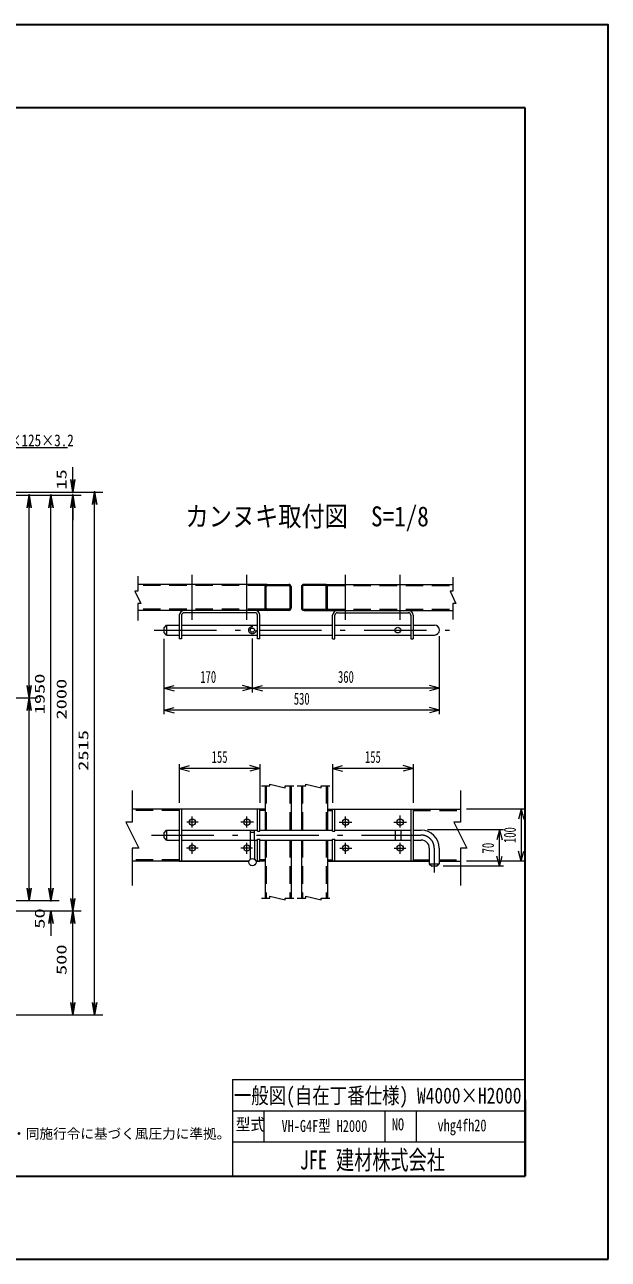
# Model space of a CAD drawing. Units: millimetres, scale not verified, with parts at other scales. Extents: x -4200 to 4200, y -2970 to 2970.
# Drawn here: x 1392 to 4200, y -2970 to 2970 of the extents above; entities that cross this region are included whole.
import ezdxf
from ezdxf.enums import TextEntityAlignment as Align

# ---------------------------------------------------------------- set-up
doc = ezdxf.new("R2010")
doc.units = ezdxf.units.MM
doc.header["$LTSCALE"] = 10
doc.header["$PDMODE"] = 32
doc.header["$PDSIZE"] = 5
doc.linetypes.add('USER1', pattern=[12.6, 8.4, -4.2])
doc.linetypes.add('USER2', pattern=[50.5, 30, -9, 2.5, -9])
for name, color, linetype, lineweight in [('0-0_14', 7, 'Continuous', 9), ('0-1_12', 7, 'Continuous', 9), ('0-2_1', 7, 'Continuous', 9), ('0-3_23', 7, 'Continuous', 9), ('0-4_30', 3, 'USER2', 9), ('0-5_18', 7, 'Continuous', 9), ('0-6_6', 7, 'Continuous', 9), ('0-7_2', 4, 'Continuous', 9), ('0-8_15', 7, 'Continuous', 9), ('0-A_0', 7, 'Continuous', 25), ('1-1_22', 7, 'Continuous', 9), ('1-B_D-TTL-TXT', 2, 'Continuous', 25)]:
    doc.layers.add(name, color=color, linetype=linetype, lineweight=lineweight)
for name, color, linetype in [('0-B_Defpoints', 7, 'Continuous'), ('1-8_33', 3, 'Continuous'), ('1-A_32', 7, 'Continuous')]:
    doc.layers.add(name, color=color, linetype=linetype)
doc.styles.add('ＭＳ ゴシック', font='')
doc.styles.get('ＭＳ ゴシック').set_extended_font_data('MS Gothic')

# ---------------------------------------------------------------- blocks, each defined once
blk = doc.blocks.new('_OPEN')
at = {"layer": '0-A_0'}
blk.add_line((-10, 1.667), (0, 0), dxfattribs=at)
blk.add_lwpolyline([(-10, -1.667), (0, 0), (-10, 0)], dxfattribs=at)

msp = doc.modelspace()

# ---------------------------------------------------------------- linework, layer by layer
at = {"layer": '0-0_14'}
for p, q in [((2074.78, 81), (2135.82, 81)), ((2074.78, 81), (2074.78, 33.5)), ((2147.07, 81), (2512.07, 81)), ((2523.32, 81), (2873.37, 81)), ((2884.62, 81), (3249.62, 81)), ((3260.87, 81), (3363.53, 81)), ((2074.78, 33.5), (2062.28, 46)), ((2074.78, 33.5), (2135.82, 33.5)), ((2147.07, 33.5), (2512.07, 33.5)), ((2523.32, 33.5), (2873.37, 33.5)), ((2884.62, 33.5), (3249.62, 33.5)), ((3260.87, 33.5), (3363.53, 33.5)), ((2074.78, -905.33), (2135.82, -905.33)), ((2147.07, -905.33), (2512.07, -905.33)), ((2523.32, -905.33), (2873.37, -905.33)), ((2884.62, -905.33), (3249.62, -905.33)), ((3260.87, -905.33), (3299.78, -905.33)), ((2074.78, -952.83), (2135.82, -952.83)), ((2147.07, -952.83), (2512.07, -952.83)), ((2523.32, -952.83), (2873.37, -952.83)), ((2884.62, -952.83), (3249.62, -952.83)), ((3260.87, -952.83), (3299.78, -952.83)), ((3338.53, -991.58), (3338.53, -1066.58)), ((3386.03, -991.58), (3386.03, -1066.58)), ((3338.53, -1066.58), (3351.03, -1079.08)), ((3338.53, -1066.58), (3386.03, -1066.58)), ((3373.53, -1079.08), (3386.03, -1066.58)), ((3373.53, -1079.08), (3351.03, -1079.08))]:
    msp.add_line(p, q, dxfattribs=at)
msp.add_lwpolyline([(2062.28, 46), (2062.28, 68.5), (2074.78, 81)], dxfattribs=at)
msp.add_lwpolyline([(2062.28, -940.33), (2062.28, -917.83), (2074.78, -905.33), (2074.78, -952.83)], close=True, dxfattribs=at)
msp.add_circle((3187.28, 57.25), 13.75, dxfattribs=at)
for centre, radius, start in [((3363.53, 57.25), 23.75, 270), ((3299.78, -991.58), 86.25, 0), ((3299.78, -991.58), 38.75, 0)]:
    msp.add_arc(centre, radius, start, 90, dxfattribs=at)
at = {"layer": '0-1_12'}
for p, q in [((2135.82, 128.5), (2135.82, 14.75)), ((2499.57, 152.25), (2159.57, 152.25)), ((2499.57, 141), (2159.57, 141)), ((2512.07, 14.75), (2512.07, 128.5)), ((2523.32, 14.75), (2523.32, 128.5)), ((2873.37, 14.75), (2873.37, 128.5)), ((2884.62, 14.75), (2884.62, 128.5)), ((2898.62, 152.25), (3200.6, 152.25)), ((2898.62, 141), (3238.62, 141)), ((3199.1, 152.25), (3237.12, 152.25)), ((3260.87, 128.5), (3260.87, 14.75)), ((2523.32, 14.75), (2512.07, 14.75)), ((2873.37, 14.75), (2884.62, 14.75)), ((2147.07, -804.08), (2147.07, -1054.08)), ((2512.07, -910.33), (2512.07, -804.08)), ((2884.62, -910.33), (2884.62, -804.08)), ((3249.62, -804.08), (3249.62, -1054.08)), ((2512.07, -910.33), (2523.32, -910.33)), ((2512.07, -1054.08), (2512.07, -947.83)), ((2512.07, -947.83), (2523.32, -947.83)), ((2873.37, -910.33), (2884.62, -910.33)), ((2873.37, -947.83), (2884.62, -947.83)), ((2884.62, -1054.08), (2884.62, -947.83))]:
    msp.add_line(p, q, dxfattribs=at)
for points in [[(2147.07, 128.5), (2147.07, 14.75), (2135.82, 14.75)], [(3249.62, 128.5), (3249.62, 14.75), (3260.87, 14.75)], [(2523.32, -910.33), (2523.32, -804.08), (2135.82, -804.08), (2135.82, -1054.08), (2470.51, -1054.08)], [(2873.37, -910.33), (2873.37, -804.08), (3260.87, -804.08), (3260.87, -1054.08), (2873.37, -1054.08), (2873.37, -947.83)], [(2504.05, -1054.08), (2523.32, -1054.08), (2523.32, -947.83)]]:
    msp.add_lwpolyline(points, dxfattribs=at)
for centre, radius, start, end in [((2159.57, 128.5), 23.75, 90, 180), ((2159.57, 128.5), 12.5, 90, 180), ((2499.57, 128.5), 23.75, 0, 90), ((2499.57, 128.5), 12.5, 0, 90), ((2897.12, 128.5), 23.75, 90, 180), ((2897.12, 128.5), 12.5, 90, 180), ((3237.12, 128.5), 23.75, 0, 90), ((3237.12, 128.5), 12.5, 0, 90)]:
    msp.add_arc(centre, radius, start, end, dxfattribs=at)
at = {"layer": '0-2_1', "lineweight": 30}
for p, q in [((4199.79, -2969.74), (4199.79, 2969.76)), ((3799.29, 2569.76), (-3799.71, 2569.76)), ((3799.29, 2569.76), (3799.79, 2569.26)), ((3799.79, -2569.74), (3799.79, 2569.26)), ((3799.79, -2201.95), (3799.79, -2570.24)), ((-3799.71, -2570.24), (3799.29, -2570.24)), ((3799.79, -2569.74), (3799.29, -2570.24)), ((-4200.21, -2969.74), (4199.79, -2969.74))]:
    msp.add_line(p, q, dxfattribs=at)
at = {"layer": '0-2_1'}
for p, q in [((2559.1, 277.25), (1936.24, 277.25)), ((2837.6, 277.25), (3452.43, 277.25)), ((2559.1, 152.25), (1936.24, 152.25)), ((2837.6, 152.25), (3452.43, 152.25))]:
    msp.add_line(p, q, dxfattribs=at)
at = {"layer": '0-2_1', "lineweight": 30}
msp.add_lwpolyline([(4199.79, -2969.74), (4199.79, 2969.76), (-4200.21, 2969.76)], dxfattribs=at)
at = {"layer": '0-2_1'}
msp.add_lwpolyline([(841.08, 721.09), (967.64, 935.05), (1597.64, 935.05)], dxfattribs=at)
at = {"layer": '0-3_23', "linetype": 'USER1'}
for p, q in [((2549.58, 271.5), (1936.24, 271.5)), ((2847.12, 271.5), (3452.43, 271.5)), ((2549.58, 158), (1936.24, 158)), ((2847.12, 158), (3452.43, 158)), ((2554.1, -692.26), (2554.1, -905.33)), ((2667.6, -692.26), (2667.6, -905.33)), ((2729.1, -692.26), (2729.1, -905.33)), ((2842.6, -692.26), (2842.6, -905.33)), ((2135.82, -809.83), (1909.67, -809.83)), ((2548.35, -809.83), (2523.32, -809.83)), ((2848.35, -809.83), (2873.37, -809.83)), ((3260.87, -809.83), (3487.91, -809.83)), ((2477.28, -905.33), (2477.28, -954.08)), ((2497.28, -916.58), (2477.28, -916.58)), ((2497.28, -954.08), (2497.28, -905.33)), ((3173.53, -905.33), (3173.53, -952.83)), ((3201.03, -905.33), (3201.03, -952.83)), ((2554.1, -952.83), (2554.1, -1231.6)), ((2667.6, -952.83), (2667.6, -1231.6)), ((2729.1, -952.83), (2729.1, -1231.6)), ((2842.6, -952.83), (2842.6, -1231.6)), ((2135.82, -1048.33), (1909.67, -1048.33)), ((2548.35, -1048.33), (2523.32, -1048.33)), ((2848.35, -1048.33), (2873.37, -1048.33)), ((3260.87, -1048.33), (3338.53, -1048.33)), ((3386.03, -1048.33), (3487.91, -1048.33))]:
    msp.add_line(p, q, dxfattribs=at)
msp.add_circle((2487.27, 57.04), 17.5, dxfattribs=at)
at = {"layer": '0-4_30'}
for p, q in [((2198.32, 107.07), (2198.32, 322.39)), ((2460.82, 107.07), (2460.82, 322.39)), ((2935.87, 107.07), (2935.87, 322.39)), ((3198.37, 107.07), (3198.37, 322.39)), ((2014.39, 57.25), (3435.16, 57.25)), ((2226.23, -866.58), (2171.89, -866.58)), ((2198.32, -892.39), (2198.32, -839.22)), ((2492.67, -866.58), (2431.9, -866.58)), ((2460.82, -892.39), (2460.82, -839.22)), ((2904.59, -866.58), (2966.53, -866.58)), ((2935.87, -892.39), (2935.87, -839.22)), ((3168.11, -866.58), (3228.29, -866.58)), ((3198.37, -892.39), (3198.37, -834.26)), ((2002.34, -929.08), (3297.55, -929.08)), ((2226.23, -991.58), (2170.14, -991.58)), ((2198.32, -1019.77), (2198.32, -966.6)), ((2488.58, -991.58), (2431.9, -991.58)), ((2460.82, -1019.77), (2460.82, -966.6)), ((2907.51, -991.58), (2966.53, -991.58)), ((2935.87, -1019.77), (2935.87, -966.6)), ((3169.28, -991.58), (3225.37, -991.58)), ((3198.37, -1019.77), (3198.37, -966.6)), ((3362.28, -991.58), (3362.28, -1109.37))]:
    msp.add_line(p, q, dxfattribs=at)
msp.add_arc((3299.78, -991.58), 62.5, 0, 90, dxfattribs=at)
at = {"layer": '0-5_18'}
for centre in [(2198.32, -866.58), (2460.82, -866.58), (2935.87, -866.58), (3198.37, -866.58), (2198.32, -991.58), (2460.82, -991.58), (2935.87, -991.58), (3198.37, -991.58)]:
    msp.add_circle(centre, 15, dxfattribs=at)
at = {"layer": '0-6_6'}
for p, q in [((2548.35, 163), (2548.35, 266.5)), ((2554.1, 163), (2554.1, 266.5)), ((2559.1, 277.25), (2662.6, 277.25)), ((2559.1, 271.5), (2662.6, 271.5)), ((2667.6, 266.5), (2667.6, 163)), ((2673.35, 266.5), (2673.35, 163)), ((2723.35, 266.5), (2723.35, 163)), ((2729.1, 266.5), (2729.1, 163)), ((2837.6, 277.25), (2734.1, 277.25)), ((2837.6, 271.5), (2734.1, 271.5)), ((2842.6, 163), (2842.6, 266.5)), ((2848.35, 163), (2848.35, 266.5)), ((2662.6, 158), (2559.1, 158)), ((2662.6, 152.25), (2559.1, 152.25)), ((2734.1, 158), (2837.6, 158)), ((2734.1, 152.25), (2837.6, 152.25)), ((2548.35, -692.26), (2548.35, -905.33)), ((2673.35, -692.26), (2673.35, -905.33)), ((2723.35, -692.26), (2723.35, -905.33)), ((2848.35, -692.26), (2848.35, -904.08)), ((2548.35, -804.08), (1909.67, -804.08)), ((2848.35, -804.08), (3487.91, -804.08)), ((2548.35, -952.83), (2548.35, -1231.6)), ((2673.35, -952.83), (2673.35, -1231.6)), ((2723.35, -952.83), (2723.35, -1231.6)), ((2848.35, -954.08), (2848.35, -1231.6)), ((2470.51, -1054.08), (1909.67, -1054.08)), ((2548.35, -1054.08), (2504.05, -1054.08)), ((2848.35, -1054.08), (3338.53, -1054.08)), ((3386.03, -1054.08), (3487.91, -1054.08))]:
    msp.add_line(p, q, dxfattribs=at)
for centre, radius, start, end in [((2559.1, 266.5), 10.75, 90, 180), ((2559.1, 266.5), 5, 90, 180), ((2662.6, 266.5), 10.75, 0, 90), ((2662.6, 266.5), 5, 0, 90), ((2734.1, 266.5), 10.75, 90, 180), ((2734.1, 266.5), 5, 90, 180), ((2837.6, 266.5), 10.75, 0, 90), ((2837.6, 266.5), 5, 0, 90), ((2559.1, 163), 10.75, 180, 270), ((2559.1, 163), 5, 180, 270), ((2662.6, 163), 10.75, 270, 0), ((2662.6, 163), 5, 270, 0), ((2734.1, 163), 10.75, 180, 270), ((2734.1, 163), 5, 180, 270), ((2837.6, 163), 5, 270, 0), ((2837.6, 163), 10.75, 270, 0)]:
    msp.add_arc(centre, radius, start, end, dxfattribs=at)
at = {"layer": '0-7_2', "lineweight": 18}
for p, q in [((1623.22, 781.09), (1623.22, 841.09)), ((900.72, 721.09), (1768.22, 721.09)), ((900.72, 721.09), (1663.22, 721.09)), ((755.72, 706.09), (1453.22, 706.09)), ((755.72, 706.09), (1663.22, 706.09)), ((775.72, 706.09), (1558.22, 706.09)), ((795.72, 706.09), (1663.22, 706.09)), ((1728.22, -1733.91), (1728.22, 661.09)), ((1413.22, -208.91), (1413.22, 646.09)), ((1518.22, -1183.91), (1518.22, 646.09)), ((1623.22, -1233.91), (1623.22, 646.09)), ((1623.22, 646.09), (1623.22, 586.09)), ((838.22, -268.91), (1453.22, -268.91)), ((939.65, -268.91), (1453.22, -268.91)), ((1413.22, -1183.91), (1413.22, -328.91)), ((1518.22, -1183.91), (1518.22, -1123.91)), ((838.22, -1243.91), (1453.22, -1243.91)), ((868.22, -1243.91), (1558.22, -1243.91)), ((868.22, -1243.91), (1558.22, -1243.91)), ((1138.22, -1293.91), (1663.22, -1293.91)), ((1138.22, -1293.91), (1558.22, -1293.91)), ((1298.22, -1293.91), (1663.22, -1293.91)), ((1518.22, -1353.91), (1518.22, -1413.91)), ((1623.22, -1733.91), (1623.22, -1353.91)), ((900.72, -1793.91), (1768.22, -1793.91)), ((900.72, -1793.91), (1663.22, -1793.91))]:
    msp.add_line(p, q, dxfattribs=at)
at = {"layer": '0-7_2'}
for p, q in [((2062.28, -347.76), (2062.28, 14.75)), ((2062.28, -242.76), (2062.28, 14.75)), ((2487.28, -242.76), (2487.28, 17.25)), ((2487.28, -242.76), (2487.28, 17.25)), ((3387.28, -347.76), (3387.28, 27.49)), ((3387.28, -242.76), (3387.28, 27.25)), ((2062.28, -222.76), (2110.57, -209.82)), ((2487.28, -222.76), (2062.28, -222.76)), ((2062.28, -222.76), (2110.57, -235.7)), ((2487.28, -222.76), (2438.98, -209.82)), ((2487.28, -222.76), (2438.98, -235.7)), ((2487.28, -222.76), (2535.57, -209.82)), ((3387.28, -222.76), (2487.28, -222.76)), ((2487.28, -222.76), (2535.57, -235.7)), ((3387.28, -222.76), (3338.98, -209.82)), ((3387.28, -222.76), (3338.98, -235.7)), ((2062.28, -327.76), (2110.57, -314.82)), ((3387.28, -327.76), (2062.28, -327.76)), ((2062.28, -327.76), (2110.57, -340.7)), ((3387.28, -327.76), (3338.98, -314.82)), ((3387.28, -327.76), (3338.98, -340.7)), ((2135.82, -587.84), (2135.82, -774.08)), ((2523.32, -587.84), (2523.32, -774.08)), ((2873.37, -587.84), (2873.37, -774.08)), ((3260.87, -587.84), (3260.87, -774.08)), ((2135.82, -607.84), (2184.12, -594.9)), ((2523.32, -607.84), (2135.82, -607.84)), ((2135.82, -607.84), (2184.12, -620.78)), ((2523.32, -607.84), (2475.03, -594.9)), ((2523.32, -607.84), (2475.03, -620.78)), ((2873.37, -607.84), (2921.67, -594.9)), ((3260.87, -607.84), (2873.37, -607.84)), ((2873.37, -607.84), (2921.67, -620.78)), ((3260.87, -607.84), (3212.58, -594.9)), ((3260.87, -607.84), (3212.58, -620.78)), ((3800.95, -804.08), (3517.91, -804.08)), ((3780.95, -804.08), (3768.01, -852.38)), ((3780.95, -804.08), (3780.95, -1054.08)), ((3780.95, -804.08), (3793.89, -852.38)), ((3695.95, -904.08), (3329.78, -904.08)), ((3675.95, -904.08), (3663.01, -952.38)), ((3675.95, -1079.08), (3675.95, -904.08)), ((3675.95, -904.08), (3688.89, -952.38)), ((3780.95, -1054.08), (3768.01, -1005.79)), ((3780.95, -1054.08), (3793.89, -1005.79)), ((3800.95, -1054.08), (3517.91, -1054.08)), ((3675.95, -1079.08), (3663.01, -1030.79)), ((3675.95, -1079.08), (3688.89, -1030.79)), ((3695.95, -1079.08), (3404.78, -1079.08))]:
    msp.add_line(p, q, dxfattribs=at)
for points in [[(1936.24, 316.43), (1936.24, 244.29), (1921.92, 244.29), (1950.57, 185.17), (1936.24, 185.17), (1936.24, 103.98)], [(3452.43, 312.29), (3452.43, 244.29), (3438.11, 244.29), (3466.75, 185.17), (3452.43, 185.17), (3452.43, 107.48)], [(2530.82, -692.26), (2571.78, -692.26), (2571.78, -683.31), (2645.44, -701.21), (2645.44, -692.26), (2687.09, -692.26)], [(2703.1, -692.26), (2744.05, -692.26), (2744.05, -683.31), (2817.71, -701.21), (2817.71, -692.26), (2859.36, -692.26)], [(1909.67, -713.82), (1909.67, -866.87), (1878.89, -866.87), (1940.45, -991.29), (1909.67, -991.29), (1909.67, -1170.67)], [(3487.91, -713.82), (3487.91, -866.87), (3457.13, -866.87), (3518.69, -991.29), (3487.91, -991.29), (3487.91, -1170.67)], [(2530.82, -1231.6), (2571.78, -1231.6), (2571.78, -1222.65), (2645.44, -1240.55), (2645.44, -1231.6), (2687.09, -1231.6)], [(2703.1, -1231.6), (2744.05, -1231.6), (2744.05, -1222.65), (2817.71, -1240.55), (2817.71, -1231.6), (2859.36, -1231.6)]]:
    msp.add_lwpolyline(points, dxfattribs=at)
at = {"layer": '0-8_15'}
for p, q in [((2477.28, -954.08), (2477.28, -1044.72)), ((2497.28, -954.08), (2497.28, -1044.72))]:
    msp.add_line(p, q, dxfattribs=at)
for centre, radius in [((2487.28, 57.25), 10), ((2487.28, -1059.08), 17.5)]:
    msp.add_circle(centre, radius, dxfattribs=at)
at = {"layer": '0-B_Defpoints'}
for p in [(1623.22, 721.09), (1728.22, 721.09), (1413.22, 706.09), (1518.22, 706.09), (1623.22, 706.09), (1413.22, -268.91), (1518.22, -1243.91), (1623.22, -1293.91)]:
    msp.add_point(p, dxfattribs=at)
at = {"layer": '1-1_22'}
for p, q in [((2392.18, -2105.24), (2392.18, -2570.24)), ((2392.18, -2105.24), (3799.79, -2105.24)), ((2392.18, -2255.24), (3799.79, -2255.24)), ((2542.18, -2255.24), (2542.18, -2405.24)), ((3124.79, -2255.24), (3124.79, -2405.24)), ((3274.79, -2255.24), (3274.79, -2405.24)), ((2392.18, -2405.24), (3799.79, -2405.24))]:
    msp.add_line(p, q, dxfattribs=at)

# ---------------------------------------------------------------- block references
at = {"layer": '0-7_2', "xscale": 6, "yscale": 6}
for p, rotation in [((1623.22, 721.09), 270), ((1728.22, 721.09), 90), ((1413.22, 706.09), 90), ((1518.22, 706.09), 90), ((1623.22, 706.09), 90), ((1623.22, 706.09), 90), ((1413.22, -268.91), 270), ((1413.22, -268.91), 90), ((1413.22, -1243.91), 270), ((1518.22, -1243.91), 270), ((1518.22, -1243.91), 270), ((1623.22, -1293.91), 270), ((1518.22, -1293.91), 90), ((1623.22, -1293.91), 90), ((1623.22, -1793.91), 270), ((1728.22, -1793.91), 270)]:
    msp.add_blockref('_OPEN', p, dxfattribs=dict(at, rotation=rotation))

# ---------------------------------------------------------------- texts
at = {"layer": '0-2_1', "style": 'ＭＳ ゴシック', "width": 0.8}
for s, height, p in [('門柱\u3000□125×125×3.2', 57.73, (967.64, 923.94)), ('一般図(自在丁番仕様) W4000×H2000', 76.97, (2397.8, -2243.4))]:
    msp.add_text(s, height=height, dxfattribs=at).set_placement(p, align=Align.BOTTOM_LEFT)
at = {"layer": '0-7_2', "style": 'ＭＳ ゴシック'}
for s, height, width, p in [('15', 48.09, 1.5, (1607.47, 733)), ('1950', 48.09, 1.5, (1502.47, -348.07)), ('2000', 48.09, 1.5, (1607.47, -373.07)), ('2515', 48.09, 1.5, (1712.47, -619.74)), ('100', 57.7, 0.65, (3772.05, -967.33)), ('70', 57.7, 0.65, (3667.05, -1017.08)), ('50', 48.09, 1.5, (1502.47, -1379.22)), ('500', 48.09, 1.5, (1607.47, -1602.24))]:
    msp.add_text(s, height=height, rotation=90, dxfattribs=dict(at, width=width)).set_placement(p, align=Align.BOTTOM_LEFT)
for s, height, width, p in [('カンヌキ取付図\u3000S=1/8', 96.21, 0.85, (2165.72, 527.46)), ('170', 57.7, 0.65, (2236.53, -213.86)), ('360', 57.7, 0.65, (2899.03, -213.86)), ('530', 57.7, 0.65, (2686.53, -318.86)), ('155', 57.7, 0.65, (2291.32, -598.95)), ('155', 57.7, 0.65, (3028.87, -598.95))]:
    msp.add_text(s, height=height, dxfattribs=dict(at, width=width)).set_placement(p, align=Align.BOTTOM_LEFT)
at = {"layer": '1-1_22', "style": 'ＭＳ ゴシック'}
for s, height, width, p in [('型式', 57.7, 0.9, (2407.08, -2366.84)), ('NO', 57.73, 0.75, (3158.22, -2366.75))]:
    msp.add_text(s, height=height, dxfattribs=dict(at, width=width)).set_placement(p, align=Align.BOTTOM_LEFT)
at = {"layer": '1-8_33', "style": 'ＭＳ ゴシック', "width": 0.75}
for s, p in [('VH-G4F型 H2000', (2627.63, -2374.4)), ('vhg4fh20', (3378.21, -2371.57))]:
    msp.add_text(s, height=57.73, dxfattribs=at).set_placement(p, align=Align.BOTTOM_LEFT)
at = {"layer": '1-A_32', "style": 'ＭＳ ゴシック', "width": 0.7}
msp.add_text('JFE 建材株式会社', height=91.4, dxfattribs=at).set_placement((2715.63, -2565.05), align=Align.BOTTOM_LEFT)
at = {"layer": '1-B_D-TTL-TXT', "color": 7, "style": 'ＭＳ ゴシック'}
msp.add_text('（設計条件）風荷重：昭和57年改正 建築基準法・同施行令に基づく風圧力に準拠。', height=48.09, dxfattribs=at).set_placement((-78.42, -2403.84), align=Align.BOTTOM_LEFT)

doc.saveas('drawing.dxf')
